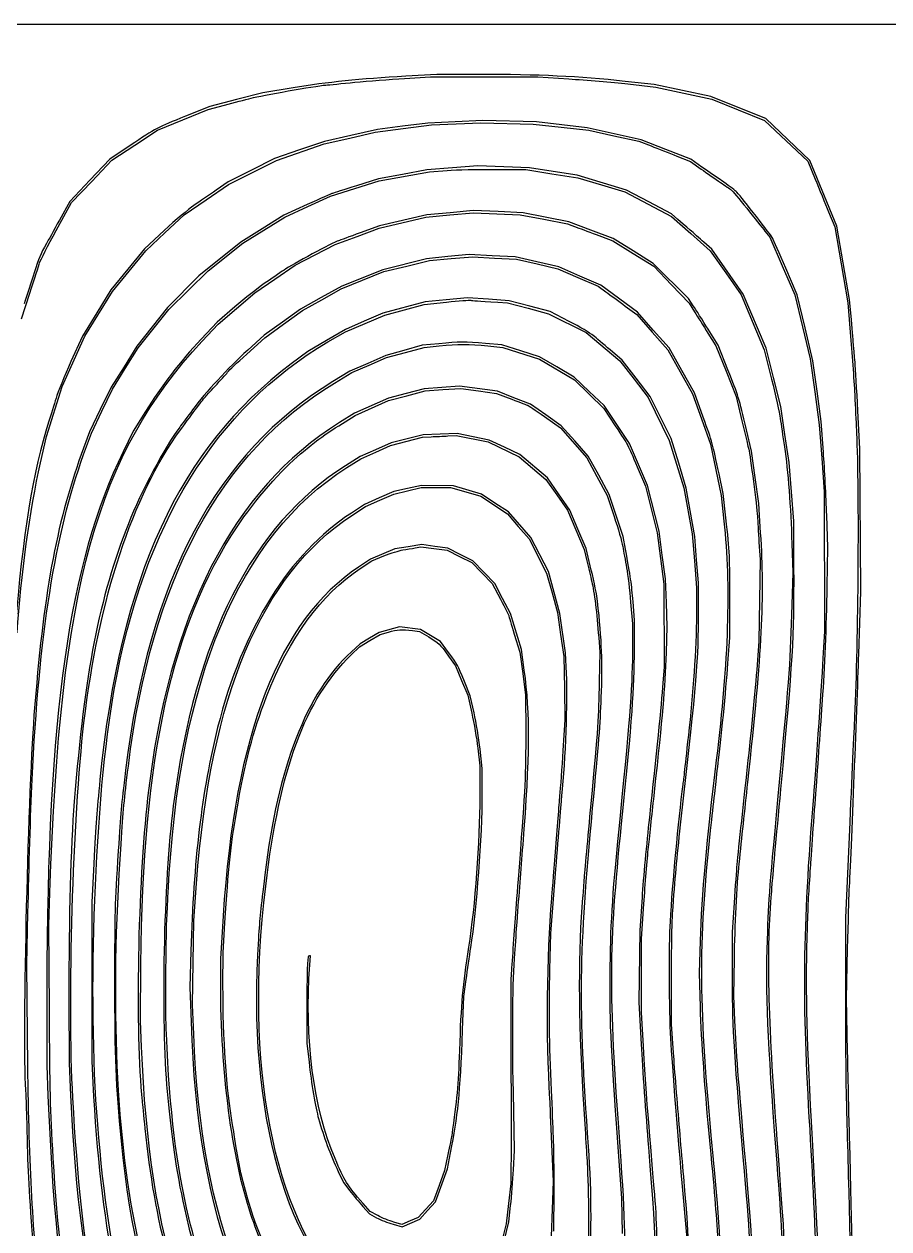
# Model space of a CAD drawing. Header units: millimetres. Extents: x 0 to 845, y 0 to 600.
# Drawn here: x 143.9 to 422.5, y 212.1 to 600 of the extents above; entities that cross this region are included whole.
import ezdxf

# ---------------------------------------------------------------- set-up
doc = ezdxf.new("R2010")
doc.units = ezdxf.units.MM

msp = doc.modelspace()

# ---------------------------------------------------------------- linework, layer by layer
at = {"color": 7, "linetype": 'Continuous', "lineweight": 25}
for p, q in [((0, 600), (845, 600)), ((266.445009, 582.506443), (274.852515, 583.009283)), ((276.917508, 583.792211), (266.887498, 583.213991)), ((274.852515, 583.009283), (292.110015, 582.992349)), ((290.340006, 583.792211), (276.917508, 583.792211)), ((292.110015, 582.992349), (309.367516, 582.975416)), ((309.367516, 582.975416), (319.397499, 582.357615)), ((230.602514, 579.494956), (220.867514, 577.910049)), ((346.832489, 580.533869), (337.540005, 581.550874)), ((338.425009, 580.720162), (347.422509, 579.700511)), ((355.977494, 578.604818), (346.832489, 580.533869)), ((347.422509, 579.700511), (356.42001, 577.777837)), ((365.122499, 576.675741), (355.977494, 578.604818)), ((212.312504, 575.68612), (203.757519, 573.462191)), ((220.867514, 577.910049), (212.312504, 575.68612)), ((356.42001, 577.777837), (365.41751, 575.855162)), ((373.972494, 573.133976), (365.122499, 576.675741)), ((365.41751, 575.855162), (382.463714, 568.997216)), ((195.090378, 569.206792), (203.238221, 572.541547)), ((203.757519, 573.462191), (195.940008, 570.337833)), ((203.238221, 572.541547), (208.512875, 573.915476)), ((382.822489, 569.592184), (373.972494, 573.133976)), ((186.942508, 565.872063), (195.090378, 569.206792)), ((265.855041, 567.090364), (257.742546, 566.03711)), ((273.967536, 568.143643), (265.855041, 567.090364)), ((266.08507, 566.356092), (275.147578, 567.52727)), ((282.817531, 568.564093), (273.967536, 568.143643)), ((275.147578, 567.52727), (283.112595, 567.876811)), ((291.667526, 568.984516), (282.817531, 568.564093)), ((283.112595, 567.876811), (291.077585, 568.226352)), ((291.077585, 568.226352), (307.892596, 567.815454)), ((308.962174, 568.478156), (291.667526, 568.984516)), ((307.892596, 567.815454), (316.890096, 566.80853)), ((317.129835, 567.556321), (308.962174, 568.478156)), ((316.890096, 566.80853), (325.88757, 565.801631)), ((325.297522, 566.634487), (317.129835, 567.556321)), ((342.66546, 562.783688), (325.297522, 566.634487)), ((382.463714, 568.997216), (389.428103, 562.412134)), ((397.0222, 556.12902), (382.822489, 569.592184)), ((179.567512, 561.019076), (186.942508, 565.872063)), ((240.632577, 561.409389), (248.827569, 563.297165)), ((249.223571, 564.133275), (240.704597, 562.229465)), ((248.827569, 563.297165), (257.022562, 565.18494)), ((257.742546, 566.03711), (249.223571, 564.133275)), ((257.022562, 565.18494), (266.08507, 566.356092)), ((325.88757, 565.801631), (333.937835, 564.027706)), ((333.937835, 564.027706), (341.988074, 562.253807)), ((350.669688, 559.62025), (342.66546, 562.783688)), ((178.068727, 560.868052), (171.554923, 556.503062)), ((172.192516, 556.166115), (179.567512, 561.019076)), ((232.671926, 559.461924), (224.639229, 556.694382)), ((225.269123, 556.124761), (240.632577, 561.409389)), ((240.704597, 562.229465), (232.671926, 559.461924)), ((341.988074, 562.253807), (345.885333, 560.74809)), ((358.673916, 556.456786), (350.669688, 559.62025)), ((389.428103, 562.412134), (396.392491, 555.827051)), ((171.554923, 556.503062), (165.088719, 549.707583)), ((165.697445, 549.334124), (172.192516, 556.166115)), ((209.717814, 548.344688), (225.269123, 556.124761)), ((224.639229, 556.694382), (217.148399, 552.948226)), ((354.180232, 557.487047), (358.577872, 555.731748)), ((358.577872, 555.731748), (361.997717, 553.339016)), ((362.256003, 553.972137), (358.673916, 556.456786)), ((396.392491, 555.827051), (398.720322, 550.117608)), ((405.738845, 534.967487), (397.0222, 556.12902)), ((217.148399, 552.948226), (209.657542, 549.20207)), ((265.855041, 551.603111), (258.03753, 550.123349)), ((258.332673, 549.516078), (274.557663, 552.474754)), ((273.672526, 553.082899), (265.855041, 551.603111)), ((281.888897, 553.699696), (273.672526, 553.082899)), ((274.557663, 552.474754), (280.162676, 552.86647)), ((290.105241, 554.316519), (281.888897, 553.699696)), ((298.408898, 554.018571), (290.105241, 554.316519)), ((295.650167, 553.197728), (305.532671, 553.137271)), ((306.712528, 553.720651), (298.408898, 554.018571)), ((305.532671, 553.137271), (313.940151, 551.823773)), ((314.382534, 552.524125), (306.712528, 553.720651)), ((313.940151, 551.823773), (322.347656, 550.510249)), ((322.05254, 551.327627), (314.382534, 552.524125)), ((337.96855, 546.543484), (322.05254, 551.327627)), ((165.088719, 549.707583), (158.622514, 542.912078)), ((159.202375, 542.502106), (165.697445, 549.334124)), ((202.607693, 543.447806), (209.717814, 548.344688)), ((209.657542, 549.20207), (205.743323, 546.509776)), ((242.669604, 544.579588), (258.332673, 549.516078)), ((258.03753, 550.123349), (250.957545, 547.895081)), ((322.347656, 550.510249), (329.870157, 548.234171)), ((329.870157, 548.234171), (337.392658, 545.958067)), ((195.497598, 538.550951), (202.607693, 543.447806)), ((235.308631, 541.215887), (242.669604, 544.579588)), ((337.392658, 545.958067), (352.43766, 538.073219)), ((345.209931, 542.726552), (337.96855, 546.543484)), ((154.295253, 533.572577), (159.202375, 542.502106)), ((158.622514, 542.912078), (155.293129, 536.87508)), ((235.133424, 541.891236), (227.569331, 538.438423)), ((227.947658, 537.852213), (235.308631, 541.215887)), ((281.14928, 539.277655), (273.672605, 538.606831)), ((281.047495, 538.536637), (288.717501, 539.271993)), ((288.625956, 539.948453), (281.14928, 539.277655)), ((296.636798, 539.609337), (288.625956, 539.948453)), ((288.717501, 539.271993), (303.762503, 538.612387)), ((304.647614, 539.270194), (296.636798, 539.609337)), ((319.397605, 536.317074), (304.647614, 539.270194)), ((352.451312, 538.909593), (345.209931, 542.726552)), ((403.057478, 539.540677), (405.066856, 534.673164)), ((189.302591, 532.785918), (195.497598, 538.550951)), ((227.569331, 538.438423), (220.63222, 534.116561)), ((221.162657, 533.650021), (227.947658, 537.852213)), ((258.332514, 534.262663), (273.377516, 537.801254)), ((273.672605, 538.606831), (258.377731, 535.079564)), ((273.377516, 537.801254), (281.047495, 538.536637)), ((303.762503, 538.612387), (311.38798, 537.140483)), ((311.38798, 537.140483), (319.013483, 535.668606)), ((319.013483, 535.668606), (322.597979, 534.339075)), ((326.520982, 533.660948), (319.397605, 536.317074)), ((352.43766, 538.073219), (358.701776, 532.538215)), ((354.509427, 537.122968), (352.451312, 538.909593)), ((189.070869, 533.526989), (182.71743, 527.666069)), ((183.107584, 527.020909), (189.302591, 532.785918)), ((220.63222, 534.116561), (213.695137, 529.794721)), ((214.377682, 529.447826), (221.162657, 533.650021)), ((244.172517, 529.000495), (251.252502, 531.631594)), ((251.252502, 531.631594), (258.332514, 534.262663)), ((258.377731, 535.079564), (252.160182, 532.775414)), ((333.644359, 531.004849), (326.520982, 533.660948)), ((329.871904, 531.618603), (333.561306, 530.227662)), ((358.701776, 532.538215), (364.965919, 527.003182)), ((382.574415, 533.318921), (384.139902, 531.374816)), ((405.066856, 534.673164), (409.251506, 510.263656)), ((407.784074, 523.167491), (405.738845, 534.967487)), ((182.71743, 527.666069), (177.307494, 521.052491)), ((213.695137, 529.794721), (200.217526, 518.95289)), ((203.167657, 520.551582), (214.377682, 529.447826)), ((237.682499, 525.668783), (244.172517, 529.000495)), ((333.561306, 530.227662), (340.146336, 526.115293)), ((340.090985, 526.975427), (333.644359, 531.004849)), ((365.417536, 527.535471), (362.903492, 529.776492)), ((384.139902, 531.374816), (388.166755, 522.10892)), ((172.370052, 513.914192), (183.107584, 527.020909)), ((231.192508, 522.33707), (237.682499, 525.668783)), ((273.495202, 524.460669), (259.518747, 520.896255)), ((267.182509, 522.079895), (274.557504, 523.869801)), ((280.368918, 525.116597), (273.495202, 524.460669)), ((274.557504, 523.869801), (281.490011, 524.473395)), ((287.242608, 525.772552), (280.368918, 525.116597)), ((281.490011, 524.473395), (288.422517, 525.077016)), ((294.679252, 525.432986), (287.242608, 525.772552)), ((288.422517, 525.077016), (295.502503, 524.677759)), ((302.115922, 525.093393), (294.679252, 525.432986)), ((295.502503, 524.677759), (302.582514, 524.278503)), ((309.134259, 523.473826), (302.115922, 525.093393)), ((302.582514, 524.278503), (309.220011, 522.759107)), ((346.537611, 522.946008), (340.090985, 526.975427)), ((340.146336, 526.115293), (346.731365, 522.002928)), ((364.965919, 527.003182), (369.924898, 519.888589)), ((375.556475, 513.054614), (365.417536, 527.535471)), ((177.307494, 521.052491), (171.897532, 514.438887)), ((196.877691, 514.337393), (203.167657, 520.551582)), ((224.702518, 517.904056), (231.192508, 522.33707)), ((259.518747, 520.896255), (246.237616, 515.613373)), ((252.919165, 517.505911), (259.807513, 520.289962)), ((259.807513, 520.289962), (267.182509, 522.079895)), ((316.152596, 521.854285), (309.134259, 523.473826)), ((309.220011, 522.759107), (315.857507, 521.239737)), ((315.857507, 521.239737), (322.347498, 518.409807)), ((322.937598, 518.882485), (316.152596, 521.854285)), ((357.951153, 511.662482), (346.537611, 522.946008)), ((346.731365, 522.002928), (352.436999, 516.077558)), ((369.924898, 519.888589), (374.883878, 512.77397)), ((388.166755, 522.10892), (392.193581, 512.843026)), ((392.959549, 512.842497), (389.270808, 521.397482)), ((409.829329, 511.367498), (407.784074, 523.167491)), ((200.217526, 518.95289), (190.087345, 508.712484)), ((218.2125, 513.471068), (224.702518, 517.904056)), ((246.030844, 514.721859), (252.919165, 517.505911)), ((322.347498, 518.409807), (328.837515, 515.579903)), ((329.722599, 515.910711), (322.937598, 518.882485)), ((352.436999, 516.077558), (358.142632, 510.152187)), ((143.12653, 505.073378), (145.806812, 513.383226)), ((163.506616, 499.4962), (172.370052, 513.914192)), ((171.897532, 514.438887), (167.3186, 507.003037)), ((190.587699, 508.123204), (196.877691, 514.337393)), ((212.312504, 508.412261), (218.2125, 513.471068)), ((246.237616, 515.613373), (239.60012, 511.929129)), ((239.791678, 511.244255), (246.030844, 514.721859)), ((328.837515, 515.579903), (331.344998, 513.779704)), ((341.505183, 507.228833), (329.722599, 515.910711)), ((374.883878, 512.77397), (382.350631, 495.143195)), ((382.952796, 495.640056), (375.556475, 513.054614)), ((392.193581, 512.843026), (397.154941, 492.193036)), ((395.479891, 502.222493), (392.959549, 512.842497)), ((190.087345, 508.712484), (185.181917, 502.517503)), ((211.858505, 508.938385), (206.094372, 503.992502)), ((206.412507, 503.353481), (212.312504, 508.412261)), ((232.962624, 508.244859), (227.120994, 504.025231)), ((239.60012, 511.929129), (232.962624, 508.244859)), ((233.552512, 507.766625), (239.791678, 511.244255)), ((273.082399, 510.570176), (259.512397, 506.884107)), ((266.43768, 508.022953), (272.787495, 509.755656)), ((272.787495, 509.755656), (279.985511, 510.482678)), ((279.928916, 511.227137), (273.082399, 510.570176)), ((286.775407, 511.884097), (279.928916, 511.227137)), ((293.498919, 511.392157), (286.775407, 511.884097)), ((300.222405, 510.900217), (293.498919, 511.392157)), ((296.535013, 510.459157), (299.632516, 510.275113)), ((299.632516, 510.275113), (306.263768, 508.50296)), ((306.80545, 509.155952), (300.222405, 510.900217)), ((306.263768, 508.50296), (312.89502, 506.730781)), ((313.388494, 507.411713), (306.80545, 509.155952)), ((337.585381, 509.228157), (341.318255, 506.476808)), ((359.497087, 509.293694), (357.951153, 511.662482)), ((358.142632, 510.152187), (359.883379, 507.367686)), ((409.251506, 510.263656), (410.251499, 498.130923)), ((410.407973, 504.730002), (409.829329, 511.367498)), ((167.3186, 507.003037), (162.739642, 499.567214)), ((180.680482, 495.73319), (190.587699, 508.123204)), ((227.505011, 503.393512), (233.552512, 507.766625)), ((259.512397, 506.884107), (253.464895, 504.299207)), ((253.752682, 503.618355), (260.087839, 506.290223)), ((260.087839, 506.290223), (266.43768, 508.022953)), ((312.89502, 506.730781), (325.002512, 500.648645)), ((319.490447, 504.254466), (313.388494, 507.411713)), ((341.318255, 506.476808), (346.277763, 500.82036)), ((346.602169, 501.480654), (341.505183, 507.228833)), ((185.181917, 502.517503), (180.276516, 496.322496)), ((206.094372, 503.992502), (200.94349, 498.515257)), ((201.334042, 497.920818), (206.412507, 503.353481)), ((227.120994, 504.025231), (221.279338, 499.805603)), ((221.457509, 499.0204), (227.505011, 503.393512)), ((247.417393, 501.714334), (241.369891, 498.153439)), ((241.812513, 497.652451), (247.417499, 500.946513)), ((253.464895, 504.299207), (247.417393, 501.714334)), ((247.417499, 500.946513), (253.752682, 503.618355)), ((325.002512, 500.648645), (335.84429, 491.603176)), ((346.277763, 500.82036), (351.237298, 495.163939)), ((351.699155, 495.732502), (346.602169, 501.480654)), ((364.199606, 500.515004), (366.775113, 496.446824)), ((367.463559, 496.61748), (364.253316, 501.771193)), ((398.000232, 491.602488), (395.479891, 502.222493)), ((156.164005, 483.32229), (163.506616, 499.4962)), ((162.739642, 499.567214), (159.013621, 491.307346)), ((215.654085, 493.757792), (221.457509, 499.0204)), ((221.279338, 499.805603), (215.944016, 494.985001)), ((241.369891, 498.153439), (235.322416, 494.592547)), ((272.1975, 496.566177), (266.297504, 494.90343)), ((277.507503, 497.094789), (272.1975, 496.566177)), ((297.862507, 496.722546), (292.552504, 497.187737)), ((303.910008, 494.801327), (297.862507, 496.722546)), ((370.652555, 488.65249), (367.463559, 496.61748)), ((180.276516, 496.322496), (176.108191, 489.68499)), ((176.535652, 489.095694), (180.680482, 495.73319)), ((235.322416, 494.592547), (229.978785, 490.581744)), ((260.397507, 493.240698), (254.617976, 490.754041)), ((266.297504, 494.90343), (260.397507, 493.240698)), ((260.691936, 492.640639), (266.739437, 494.2795)), ((266.739437, 494.2795), (272.786913, 495.918372)), ((272.786913, 495.918372), (277.654426, 496.383694)), ((293.289422, 496.377609), (298.156935, 495.906227)), ((298.156935, 495.906227), (309.956928, 492.125056)), ((309.95751, 492.880114), (303.910008, 494.801327)), ((315.562496, 489.606546), (309.95751, 492.880114)), ((336.590759, 491.786363), (332.714084, 495.086919)), ((351.237298, 495.163939), (355.242878, 488.068573)), ((355.797683, 488.50499), (351.699155, 495.732502)), ((366.775113, 496.446824), (370.032425, 488.272498)), ((382.350631, 495.143195), (384.686849, 485.703193)), ((385.297851, 486.246266), (382.952796, 495.640056)), ((176.108191, 489.68499), (171.939892, 483.047491)), ((172.390822, 482.458195), (176.535652, 489.095694)), ((254.617976, 490.754041), (248.838444, 488.267386)), ((249.481937, 487.792518), (255.086923, 490.216577)), ((255.086923, 490.216577), (260.691936, 492.640639)), ((309.956928, 492.125056), (321.24691, 485.408143)), ((321.167509, 486.332981), (315.562496, 489.606546)), ((335.84429, 491.603176), (340.411395, 485.703177)), ((341.081003, 485.941927), (336.590759, 491.786363)), ((397.154941, 492.193036), (398.603641, 481.573034)), ((399.336378, 481.807497), (398.000232, 491.602488)), ((248.838444, 488.267386), (243.407977, 484.935277)), ((243.876924, 484.402067), (249.481937, 487.792518)), ((325.996472, 481.740235), (321.167509, 486.332981)), ((321.24691, 485.408143), (325.973506, 480.821736)), ((340.411395, 485.703177), (344.978527, 479.803178)), ((345.571273, 480.09749), (341.081003, 485.941927)), ((355.242878, 488.068573), (359.248458, 480.973218)), ((359.896211, 481.277489), (355.797683, 488.50499)), ((370.032425, 488.272498), (373.289763, 480.098178)), ((387.642932, 476.852492), (385.297851, 486.246266)), ((151.109141, 467.186379), (156.164005, 483.32229)), ((171.939892, 483.047491), (168.459881, 475.890157)), ((168.995821, 475.378194), (172.390822, 482.458195)), ((267.035189, 481.077477), (261.282697, 479.555102)), ((272.78768, 482.599855), (267.035189, 481.077477)), ((267.212909, 480.350196), (273.081923, 481.937651)), ((284.222945, 483.424623), (272.78768, 482.599855)), ((273.081923, 481.937651), (278.834414, 482.30035)), ((278.834414, 482.30035), (284.586932, 482.663049)), ((296.387693, 481.75647), (284.222945, 483.424623)), ((284.586932, 482.663049), (290.322305, 481.882784)), ((290.322305, 481.882784), (296.057704, 481.10252)), ((296.057704, 481.10252), (301.018245, 479.199081)), ((301.723227, 479.699067), (296.387693, 481.75647)), ((330.825462, 477.147492), (325.996472, 481.740235)), ((362.689206, 473.459991), (359.896211, 481.277489)), ((398.603641, 481.573034), (400.052314, 470.953035)), ((400.67255, 472.012506), (399.336378, 481.807497)), ((261.282697, 479.555102), (250.367682, 474.708644)), ((250.535534, 473.998672), (261.343922, 478.762744)), ((261.343922, 478.762744), (267.212909, 480.350196)), ((307.058762, 477.641667), (301.723227, 479.699067)), ((312.017318, 474.14958), (307.058762, 477.641667)), ((325.973506, 480.821736), (330.700129, 476.235327)), ((344.978527, 479.803178), (351.748103, 465.938178)), ((352.332488, 466.594789), (345.571273, 480.09749)), ((359.248458, 480.973218), (362.114028, 472.8657)), ((373.289763, 480.098178), (375.153382, 472.28068)), ((168.459881, 475.890157), (164.979895, 468.732824)), ((165.600793, 468.298195), (168.995821, 475.378194)), ((183.007386, 475.22999), (179.058798, 468.887491)), ((245.262891, 470.686867), (250.535534, 473.998672)), ((250.367682, 474.708644), (245.500196, 471.675874)), ((311.531119, 473.635452), (316.741929, 469.975262)), ((316.975848, 470.65749), (312.017318, 474.14958)), ((330.700129, 476.235327), (334.367095, 470.644237)), ((334.898802, 471.063446), (330.825462, 477.147492)), ((389.004399, 467.854992), (387.642932, 476.852492)), ((413.088705, 463.282492), (412.485085, 475.488099)), ((316.741929, 469.975262), (325.154885, 460.333144)), ((321.301679, 465.770895), (316.975848, 470.65749)), ((338.972168, 464.979402), (334.898802, 471.063446)), ((362.114028, 472.8657), (364.979624, 464.758179)), ((400.052314, 470.953035), (400.862124, 460.185536)), ((401.393831, 462.190001), (400.67255, 472.012506)), ((149.209062, 458.744708), (151.109141, 467.186379)), ((164.979895, 468.732824), (162.347688, 461.435158)), ((163.085373, 461.365697), (165.600793, 468.298195)), ((179.058798, 468.887491), (175.821012, 462.249992)), ((261.994453, 464.30391), (272.271557, 466.981663)), ((272.492775, 467.794495), (262.167781, 465.144963)), ((272.271557, 466.981663), (275.036744, 467.126274)), ((277.950283, 467.99175), (272.492775, 467.794495)), ((283.407764, 468.189002), (277.950283, 467.99175)), ((280.456945, 467.383218), (283.11196, 467.495553)), ((283.11196, 467.495553), (293.436954, 465.437735)), ((288.569202, 467.13274), (283.407764, 468.189002)), ((293.730615, 466.076478), (288.569202, 467.13274)), ((298.678852, 463.73104), (293.730615, 466.076478)), ((325.627484, 460.8843), (321.301679, 465.770895)), ((351.748103, 465.938178), (354.102233, 458.32026)), ((354.78634, 458.596142), (352.332488, 466.594789)), ((378.243345, 462.481958), (376.618036, 469.372224)), ((390.365839, 458.857492), (389.004399, 467.854992)), ((257.152763, 462.944423), (252.137771, 460.743883)), ((252.431962, 460.06587), (257.213194, 462.184892)), ((262.167781, 465.144963), (257.152763, 462.944423)), ((257.213194, 462.184892), (261.994453, 464.30391)), ((293.436954, 465.437735), (303.434658, 460.682318)), ((303.627063, 461.385601), (298.678852, 463.73104)), ((344.707805, 451.482493), (338.972168, 464.979402)), ((364.979624, 464.758179), (366.72, 456.498181)), ((379.413835, 454.032225), (378.243345, 462.481958)), ((413.413402, 417.262495), (413.088705, 463.282492)), ((252.137771, 460.743883), (247.417764, 457.753494)), ((247.859459, 457.173122), (252.431962, 460.06587)), ((303.434658, 460.682318), (307.72829, 457.021069)), ((312.497378, 453.89476), (303.627063, 461.385601)), ((325.154885, 460.333144), (328.442095, 454.291627)), ((329.033492, 454.708396), (325.627484, 460.8843)), ((354.102233, 458.32026), (356.456337, 450.702343)), ((357.240218, 450.597494), (354.78634, 458.596142)), ((391.121912, 449.417492), (390.365839, 458.857492)), ((400.862124, 460.185536), (401.671961, 449.418037)), ((307.72829, 457.021069), (312.021948, 453.359818)), ((316.114867, 448.706456), (312.497378, 453.89476)), ((328.442095, 454.291627), (331.729331, 448.250108)), ((332.439526, 448.532492), (329.033492, 454.708396)), ((341.415939, 457.416957), (344.04894, 451.188147)), ((366.72, 456.498181), (368.460403, 448.23818)), ((369.107812, 448.827492), (367.770555, 455.169991)), ((380.584326, 445.582494), (379.413835, 454.032225)), ((267.477889, 450.447906), (263.052866, 449.496282)), ((267.433122, 449.709946), (271.813722, 450.745655)), ((271.902887, 451.399533), (267.477889, 450.447906)), ((271.813722, 450.745655), (281.329012, 450.745655)), ((282.227881, 451.31148), (271.902887, 451.399533)), ((281.329012, 450.745655), (286.202769, 449.356119)), ((291.239536, 448.66017), (282.227881, 451.31148)), ((312.021948, 453.359818), (315.490424, 448.398095)), ((344.04894, 451.188147), (347.831105, 436.143148)), ((348.457321, 436.732494), (344.707805, 451.482493)), ((356.456337, 450.702343), (359.115875, 435.848182)), ((359.958071, 434.962492), (357.240218, 450.597494)), ((258.332884, 447.420189), (253.612876, 445.344097)), ((253.907516, 444.712065), (258.480019, 446.693151)), ((263.052866, 449.496282), (258.332884, 447.420189)), ((258.480019, 446.693151), (263.052495, 448.674238)), ((263.052495, 448.674238), (267.433122, 449.709946)), ((286.202769, 449.356119), (291.076526, 447.966586)), ((291.076526, 447.966586), (299.632516, 442.262577)), ((295.583624, 445.794163), (291.239536, 448.66017)), ((315.490424, 448.398095), (318.958926, 443.436371)), ((319.732382, 443.518154), (316.114867, 448.706456)), ((331.729331, 448.250108), (334.00869, 441.425361)), ((334.680309, 441.747494), (332.439526, 448.532492)), ((368.460403, 448.23818), (369.352155, 439.97818)), ((369.978397, 441.009994), (369.107812, 448.827492)), ((391.877959, 439.977492), (391.121912, 449.417492)), ((401.671961, 449.418037), (401.702652, 404.578042)), ((253.612876, 445.344097), (249.340067, 442.55316)), ((249.482519, 441.784427), (253.907516, 444.712065)), ((299.927685, 442.928154), (295.583624, 445.794163)), ((299.632516, 442.262577), (303.103453, 438.258372)), ((307.167161, 434.668154), (299.927685, 442.928154)), ((318.958926, 443.436371), (321.630397, 437.134759)), ((322.342947, 437.323155), (319.732382, 443.518154)), ((381.187232, 436.205277), (380.584326, 445.582494)), ((336.921065, 434.962492), (334.680309, 441.747494)), ((391.922753, 424.784996), (391.877959, 439.977492)), ((402.813982, 431.422494), (402.464547, 441.894994)), ((303.103453, 438.258372), (306.574415, 434.254168)), ((312.820672, 423.753155), (307.167161, 434.668154)), ((321.630397, 437.134759), (324.301895, 430.833148)), ((324.953485, 431.128156), (322.342947, 437.323155)), ((337.647981, 430.979995), (336.921065, 434.962492)), ((347.831105, 436.143148), (348.92267, 427.883147)), ((349.471019, 429.040639), (348.457321, 436.732494)), ((359.115875, 435.848182), (359.82443, 427.145682)), ((360.548991, 427.523576), (359.958071, 434.962492)), ((263.347506, 431.01828), (255.504092, 427.750602)), ((267.681963, 431.706985), (263.347506, 431.01828)), ((272.016393, 432.395693), (267.681963, 431.706985)), ((269.906103, 431.318008), (271.744798, 431.635553)), ((271.744798, 431.635553), (275.953605, 431.110717)), ((276.220146, 431.809122), (272.016393, 432.395693)), ((275.953605, 431.110717), (280.162411, 430.585879)), ((280.423872, 431.222551), (276.220146, 431.809122)), ((284.423182, 429.211557), (280.423872, 431.222551)), ((306.574415, 434.254168), (312.245653, 423.254082)), ((324.301895, 430.833148), (325.179624, 427.145648)), ((326.634462, 424.195655), (324.953485, 431.128156)), ((380.642613, 433.193181), (380.983106, 427.588182)), ((391.243859, 432.750697), (391.515771, 423.458198)), ((402.619513, 418.98362), (402.813982, 431.422494)), ((255.504092, 427.750602), (251.679063, 425.183855)), ((252.211987, 424.724631), (255.893876, 427.171109)), ((255.893876, 427.171109), (259.836432, 428.753309)), ((280.162411, 430.585879), (284.144893, 428.59217)), ((284.144893, 428.59217), (288.127401, 426.598458)), ((288.422517, 427.200562), (284.423182, 429.211557)), ((291.977856, 423.559358), (288.422517, 427.200562)), ((348.92267, 427.883147), (350.014209, 419.62315)), ((350.484744, 421.348786), (349.471019, 429.040639)), ((359.82443, 427.145682), (360.53301, 418.443182)), ((361.139885, 420.084657), (360.548991, 427.523576)), ((380.983106, 427.588182), (380.808163, 414.460684)), ((288.127401, 426.598458), (294.670176, 419.918157)), ((295.533221, 419.918157), (291.977856, 423.559358)), ((312.245653, 423.254082), (313.986188, 416.92228)), ((314.685799, 416.968156), (312.820672, 423.753155)), ((391.515771, 423.458198), (391.22973, 412.985698)), ((294.670176, 419.918157), (297.372525, 414.792424)), ((298.071183, 415.050657), (295.533221, 419.918157)), ((350.014209, 419.62315), (350.076915, 393.073149)), ((350.803937, 413.70064), (350.484744, 421.348786)), ((361.135916, 411.298577), (361.139885, 420.084657)), ((313.986188, 416.92228), (315.72675, 410.590478)), ((316.5509, 410.183158), (314.685799, 416.968156)), ((360.53301, 418.443182), (360.53301, 411.953183)), ((412.790334, 397.080729), (413.413402, 417.262495)), ((300.609173, 410.183158), (298.071183, 415.050657)), ((339.310808, 413.870648), (339.884107, 406.938149)), ((340.54247, 408.117495), (340.071432, 414.017494)), ((351.123131, 406.052496), (350.803937, 413.70064)), ((371.246333, 402.512495), (371.273294, 414.607496)), ((380.808163, 414.460684), (380.633221, 401.333184)), ((304.162738, 398.598366), (300.609173, 410.183158)), ((315.72675, 410.590478), (316.764101, 403.454319)), ((318.35684, 397.498157), (316.5509, 410.183158)), ((340.516541, 398.973635), (340.54247, 408.117495)), ((258.332514, 404.082779), (255.236095, 402.26547)), ((264.848037, 405.905271), (258.332514, 404.082779)), ((258.627392, 403.427869), (261.310611, 404.224265)), ((271.647908, 405.06174), (264.848037, 405.905271)), ((269.076634, 404.7183), (271.26585, 404.434159)), ((271.26585, 404.434159), (274.263976, 402.659723)), ((274.85778, 403.133719), (271.647908, 405.06174)), ((301.829457, 403.545656), (303.584068, 397.793157)), ((339.884107, 406.938149), (339.89178, 399.688944)), ((350.824866, 397.644996), (351.123131, 406.052496)), ((401.702652, 404.578042), (401.324616, 397.498041)), ((252.139676, 400.448158), (249.336099, 397.879969)), ((251.991563, 399.524045), (255.30949, 401.475958)), ((255.236095, 402.26547), (252.139676, 400.448158)), ((255.30949, 401.475958), (258.627392, 403.427869)), ((278.067652, 401.205695), (274.85778, 403.133719)), ((280.643609, 397.674052), (278.067652, 401.205695)), ((316.764101, 403.454319), (317.80148, 396.318158)), ((329.00833, 402.513149), (329.35504, 397.793149)), ((370.767861, 395.570845), (371.246333, 402.512495)), ((380.633221, 401.333184), (380.046772, 393.663183)), ((249.290379, 396.888602), (251.991563, 399.524045)), ((280.668347, 396.465658), (282.893017, 393.368157)), ((303.584068, 397.793157), (304.529715, 390.860658)), ((305.060999, 392.000764), (304.162738, 398.598366)), ((317.80148, 396.318158), (317.973538, 386.140658)), ((318.663413, 390.860658), (318.35684, 397.498157)), ((329.35504, 397.793149), (329.187215, 388.353149)), ((282.893017, 393.368157), (284.866121, 388.64816)), ((350.076915, 393.073149), (349.689671, 387.76315)), ((284.866121, 388.64816), (286.839224, 383.92816)), ((287.665703, 383.733908), (285.786791, 388.295113)), ((304.529715, 390.860658), (305.475336, 383.92816)), ((317.973538, 386.140658), (318.145597, 375.963159)), ((286.839224, 383.92816), (288.12838, 378.175658)), ((288.876489, 378.235517), (287.665703, 383.733908)), ((305.475336, 383.92816), (305.503885, 372.423159)), ((318.145597, 375.963159), (317.509221, 366.08066)), ((290.07275, 366.818159), (290.727938, 361.21316)), ((291.519994, 360.357637), (290.803635, 366.547385)), ((290.727938, 361.21316), (290.717354, 351.33066)), ((291.519994, 352.391584), (291.519994, 360.357637)), ((409.890951, 343.070678), (408.51517, 312.243196)), ((166.375705, 329.647514), (165.71586, 317.2575)), ((313.601537, 307.228152), (315.237932, 327.878166)), ((198.579147, 311.358165), (199.461189, 323.305663)), ((151.913633, 309.849511), (152.255977, 320.338864)), ((342.979706, 318.880666), (342.246519, 308.113156)), ((165.71586, 317.2575), (165.702631, 266.222498)), ((342.857071, 305.457507), (343.579013, 316.737462)), ((372.63902, 317.022894), (372.030426, 307.642568)), ((144.830922, 297.198221), (145.170304, 313.865727)), ((198.398013, 297.788162), (198.579147, 311.358165)), ((208.039853, 312.833164), (207.152652, 298.968178)), ((208.01067, 301.06119), (208.612703, 310.634688)), ((408.51517, 312.243196), (408.501412, 287.6107)), ((152.077013, 282.726359), (151.913633, 309.849511)), ((313.305098, 295.575664), (313.601537, 307.228152)), ((342.246519, 308.113156), (341.907905, 285.103164)), ((372.030426, 307.642568), (371.990236, 295.045386)), ((342.853632, 293.589489), (342.857071, 305.457507)), ((361.672968, 304.818115), (361.328163, 294.443035)), ((197.668742, 301.623165), (197.348067, 289.823172)), ((207.152652, 298.968178), (207.152652, 291.150666)), ((207.996647, 290.42719), (208.01067, 301.06119)), ((236.147096, 300.000661), (235.814171, 300.000661)), ((235.945351, 297.13062), (236.147096, 300.000661)), ((372.560122, 287.076215), (372.733318, 299.069354)), ((408.86188, 286.282492), (409.21158, 302.212498)), ((145.024306, 274.630718), (144.830922, 297.198221)), ((181.409621, 278.908157), (181.569058, 297.345673)), ((198.216853, 284.21816), (198.398013, 297.788162)), ((285.619416, 286.873174), (286.33649, 292.330655)), ((342.850192, 281.721498), (342.853632, 293.589489)), ((352.464198, 278.022518), (352.467637, 293.214998)), ((361.328163, 294.443035), (361.674502, 283.578106)), ((151.274003, 289.675006), (151.247544, 264.747499)), ((197.348067, 289.823172), (197.692978, 278.760679)), ((372.908631, 279.156866), (372.560122, 287.076215)), ((158.373567, 286.282492), (158.419525, 265.337493)), ((198.567876, 274.77817), (198.216853, 284.21816)), ((235.038889, 285.103164), (235.027511, 271.828172)), ((285.189441, 276.105664), (285.619416, 286.873174)), ((341.907905, 285.103164), (342.677975, 271.385657)), ((409.200441, 269.025018), (408.86188, 286.282492)), ((343.438414, 270.874508), (342.850192, 281.721498)), ((181.751224, 270.648157), (181.409621, 278.908157)), ((353.116713, 268.727017), (352.464198, 278.022518)), ((235.027511, 271.828172), (235.701855, 265.78067)), ((151.247544, 264.747499), (151.62574, 254.864994)), ((158.419525, 265.337493), (158.89821, 255.160005)), ((165.702631, 266.222498), (166.081382, 258.995008)), ((301.891661, 237.313171), (301.529975, 256.045671)), ((300.776918, 240.410675), (300.743396, 226.693167)), ((301.565615, 231.118164), (301.891661, 237.313171)), ((313.836249, 239.378165), (314.342741, 227.283161)), ((335.20929, 238.345681), (336.398539, 221.973159)), ((280.457316, 236.017321), (279.383689, 230.886469)), ((280.278166, 231.413175), (281.313031, 236.575672)), ((245.139331, 230.52817), (246.79594, 226.988177)), ((276.433982, 220.79317), (280.278166, 231.413175)), ((279.383689, 230.886469), (277.584099, 225.987311)), ((246.79594, 226.988177), (248.849689, 224.333163)), ((277.584099, 225.987311), (275.784509, 221.088181)), ((300.743396, 226.693167), (299.977692, 220.203176)), ((314.342741, 227.283161), (314.00754, 218.433166)), ((314.609785, 211.353181), (314.643837, 223.890674)), ((336.398539, 221.973159), (336.56528, 210.615681)), ((409.548474, 224.038205), (410.164927, 199.553188)), ((253.035926, 219.311636), (255.168388, 216.945123)), ((255.374287, 217.669843), (253.120513, 220.264004)), ((257.885897, 216.32322), (255.374287, 217.669843)), ((273.328515, 218.400384), (270.872546, 215.712588)), ((271.414201, 215.188158), (273.924092, 217.990677)), ((275.784509, 221.088181), (273.328515, 218.400384)), ((273.924092, 217.990677), (276.433982, 220.79317)), ((299.977692, 220.203176), (299.211961, 213.713158)), ((300.070243, 214.303179), (300.654919, 219.613181)), ((314.00754, 218.433166), (313.672366, 209.583171)), ((255.168388, 216.945123), (257.487964, 215.662608)), ((262.757511, 213.572956), (265.707509, 212.765844)), ((265.645835, 213.520806), (263.021671, 214.248702)), ((268.259178, 214.616684), (265.645835, 213.520806)), ((265.707509, 212.765844), (271.414201, 215.188158)), ((270.872546, 215.712588), (268.259178, 214.616684)), ((299.211961, 213.713158), (297.864306, 208.108172)), ((298.709941, 208.550661), (300.070243, 214.303179)), ((356.756745, 216.073189), (357.38386, 208.993204))]:
    msp.add_line(p, q, dxfattribs=at)
at = {"color": 7, "linetype": 'Continuous', "lineweight": 25, "flags": 128}
for points in [[(369.315325, 549.076578), (367.465748, 550.359071), (365.346905, 551.828433), (363.705192, 552.967005), (362.256003, 553.972137)], [(358.478494, 533.676929), (357.453237, 534.567171), (356.265182, 535.598687), (354.509427, 537.122968)], [(375.153382, 472.28068), (375.987205, 468.782623), (376.699707, 465.792873), (377.108975, 464.075001), (377.332596, 463.13568)], [(366.461423, 229.937514), (366.337512, 231.224525), (366.15152, 233.156876), (365.919539, 235.567348), (365.608979, 238.79462), (365.283234, 242.179996)]]:
    msp.add_lwpolyline(points, dxfattribs=at)
at = {"color": 7, "linetype": 'Continuous', "lineweight": 25}
for points in [[(266.887498, 583.213991), (251.938328, 582.352191), (241.718215, 581.304679), (230.602514, 579.494956)], [(250.515002, 581.272771), (254.652371, 581.674726), (261.820886, 582.229901), (266.445009, 582.506443)], [(337.540005, 581.550874), (322.618299, 583.183961), (309.791987, 583.793031), (290.340006, 583.792211)], [(319.397499, 582.357615), (324.914009, 582.017811), (333.476375, 581.280946), (338.425009, 580.720162)], [(217.032511, 576.147024), (220.367478, 577.028404), (237.651067, 580.06463), (241.075013, 580.370568)], [(241.075013, 580.370568), (242.129642, 580.464813), (246.377634, 580.870789), (250.515002, 581.272771)], [(208.512875, 573.915476), (211.413926, 574.671126), (215.247765, 575.675325), (217.032511, 576.147024)], [(195.940008, 570.337833), (186.79106, 566.681318), (186.564789, 566.561435), (178.068727, 560.868052)], [(345.885333, 560.74809), (348.028829, 559.919944), (351.761517, 558.452485), (354.180232, 557.487047)], [(280.162676, 552.86647), (283.49415, 553.099303), (289.776232, 553.233658), (295.650167, 553.197728)], [(361.997717, 553.339016), (363.87864, 552.023005), (366.678699, 550.081122), (368.220082, 549.023714)], [(250.957545, 547.895081), (247.063539, 546.669558), (243.612023, 545.594212), (243.287538, 545.505444)], [(368.220082, 549.023714), (369.761465, 547.966334), (371.323565, 546.893475), (371.691442, 546.639607)], [(373.558342, 545.831569), (373.137151, 546.29033), (371.227786, 547.750566), (369.315325, 549.076578)], [(398.720322, 550.117608), (400.000614, 546.9774), (401.95234, 542.217785), (403.057478, 539.540677)], [(205.743323, 546.509776), (203.590488, 545.029009), (200.388024, 542.820849), (198.626693, 541.602708)], [(243.287538, 545.505444), (242.963027, 545.416676), (239.29368, 543.790283), (235.133424, 541.891236)], [(371.691442, 546.639607), (372.059318, 546.385739), (374.306239, 543.722152), (376.684605, 540.720534)], [(385.077083, 530.984979), (384.612236, 531.935415), (375.316868, 543.916277), (373.558342, 545.831569)], [(198.626693, 541.602708), (196.72082, 540.28458), (192.852135, 537.015124), (189.070869, 533.526989)], [(376.684605, 540.720534), (379.062971, 537.718915), (381.713382, 534.388182), (382.574415, 533.318921)], [(155.293129, 536.87508), (153.461975, 533.554718), (151.594466, 530.174322), (151.143113, 529.363054)], [(148.9376, 523.168073), (149.185382, 523.979312), (151.596318, 528.661352), (154.295253, 533.572577)], [(252.160182, 532.775414), (248.740521, 531.508139), (245.619444, 530.37104), (245.224474, 530.248485)], [(322.597979, 534.339075), (324.569468, 533.60782), (327.842735, 532.383619), (329.871904, 531.618603)], [(362.903492, 529.776492), (361.520779, 531.009029), (359.529525, 532.764222), (358.478494, 533.676929)], [(151.143113, 529.363054), (149.164295, 525.806419), (148.680213, 524.660508), (147.155128, 519.923065)], [(245.224474, 530.248485), (243.588237, 529.740879), (230.114728, 522.507806), (227.656537, 520.817383)], [(389.270808, 521.397482), (387.242009, 526.102726), (385.354842, 530.417103), (385.077083, 530.984979)], [(147.155128, 519.923065), (146.267213, 517.16481), (144.813169, 512.651309), (143.923931, 509.893055)], [(145.806812, 513.383226), (147.280964, 517.953639), (148.689817, 522.356808), (148.9376, 523.168073)], [(227.656537, 520.817383), (226.194132, 519.811728), (223.338246, 517.84037), (221.310109, 516.436597)], [(221.310109, 516.436597), (219.281999, 515.032824), (215.028769, 511.658619), (211.858505, 508.938385)], [(331.344998, 513.779704), (332.724138, 512.789607), (335.532293, 510.741415), (337.585381, 509.228157)], [(279.985511, 510.482678), (283.944392, 510.882543), (287.462265, 511.152974), (287.802996, 511.0836)], [(287.802996, 511.0836), (288.402383, 510.961601), (289.992925, 510.847856), (296.535013, 510.459157)], [(364.253316, 501.771193), (362.487646, 504.605754), (360.347352, 507.990859), (359.497087, 509.293694)], [(359.883379, 507.367686), (360.840774, 505.836198), (362.78308, 502.752506), (364.199606, 500.515004)], [(411.137694, 496.322496), (411.054588, 497.295978), (410.726214, 501.079361), (410.407973, 504.730002)], [(327.214905, 499.742368), (326.293202, 500.512041), (322.956833, 502.460909), (319.490447, 504.254466)], [(152.255977, 320.338864), (155.464712, 418.654891), (167.313415, 461.527532), (201.334042, 497.920818)], [(172.950495, 385.698185), (182.402681, 438.747701), (205.512368, 476.318891), (241.812513, 497.652451)], [(200.94349, 498.515257), (194.299776, 491.45057), (188.073152, 483.366975), (183.007386, 475.22999)], [(292.552504, 497.187737), (285.942975, 497.766777), (284.146295, 497.755691), (277.507503, 497.094789)], [(277.654426, 496.383694), (283.798209, 496.971016), (287.17551, 496.96972), (293.289422, 496.377609)], [(332.714084, 495.086919), (330.581913, 496.902225), (328.107265, 498.997169), (327.214905, 499.742368)], [(410.251499, 498.130923), (410.801488, 491.457904), (411.392858, 482.878544), (411.565631, 479.065668)], [(215.944016, 494.985001), (209.693605, 489.33757), (202.382824, 481.435385), (198.213361, 475.81999)], [(209.754089, 488.236777), (209.807217, 488.378898), (212.462205, 490.863354), (215.654085, 493.757792)], [(411.585104, 491.123098), (411.422121, 493.009262), (411.2208, 495.348988), (411.137694, 496.322496)], [(159.013621, 491.307346), (156.906215, 486.635643), (154.81762, 481.509685), (154.205745, 479.50749)], [(229.978785, 490.581744), (193.830723, 463.449753), (174.820517, 422.16793), (168.366747, 356.787498)], [(412.485085, 475.488099), (412.153085, 482.201181), (411.748088, 489.236931), (411.585104, 491.123098)], [(243.407977, 484.935277), (205.706228, 461.801653), (184.117843, 421.323513), (176.635691, 359.737499)], [(206.707517, 484.780877), (208.330022, 486.539501), (209.700987, 488.094659), (209.754089, 488.236777)], [(376.618036, 469.372224), (374.135319, 479.897375), (374.058563, 480.145451), (370.652555, 488.65249)], [(384.686849, 485.703193), (385.971798, 480.511195), (387.234998, 474.802945), (387.493999, 473.018195)], [(177.511779, 361.065686), (184.843409, 420.903434), (207.011894, 462.102519), (243.876924, 484.402067)], [(202.555623, 480.250776), (203.216658, 480.983706), (205.085013, 483.02225), (206.707517, 484.780877)], [(154.205745, 479.50749), (153.610723, 477.56049), (152.531647, 474.121097), (151.807773, 471.864397)], [(194.282049, 469.330679), (198.397617, 474.982668), (201.513905, 479.095791), (202.555623, 480.250776)], [(301.018245, 479.199081), (303.746522, 478.152191), (306.05562, 477.295645), (306.149547, 477.295645)], [(306.149547, 477.295645), (306.243475, 477.295645), (308.665179, 475.648558), (311.531119, 473.635452)], [(411.565631, 479.065668), (411.73843, 475.252792), (411.960601, 470.407419), (412.05937, 468.298169)], [(198.213361, 475.81999), (196.586993, 473.629615), (194.708981, 471.107366), (194.040035, 470.21499)], [(367.770555, 455.169991), (365.696698, 465.006234), (365.651825, 465.167727), (362.689206, 473.459991)], [(151.807773, 471.864397), (141.950536, 441.133999), (137.806579, 387.307595), (137.406741, 284.807493)], [(194.040035, 470.21499), (189.296664, 463.887472), (181.56001, 449.336053), (177.517864, 439.13948)], [(245.500196, 471.675874), (211.124048, 450.257298), (190.394765, 409.729913), (183.718375, 350.887499)], [(237.508589, 465.325911), (238.873521, 466.452943), (242.362952, 468.865372), (245.262891, 470.686867)], [(334.367095, 470.644237), (338.807518, 463.873841), (338.222312, 464.972026), (341.415939, 457.416957)], [(387.493999, 473.018195), (387.752999, 471.233446), (388.362705, 467.118196), (388.848903, 463.873195)], [(163.220125, 375.05758), (167.924602, 414.995301), (178.840172, 448.124119), (194.282049, 469.330679)], [(275.036744, 467.126274), (276.557622, 467.20581), (278.99671, 467.321436), (280.456945, 467.383218)], [(412.05937, 468.298169), (412.927441, 449.758804), (412.590918, 400.816119), (411.433604, 377.290674)], [(175.821012, 462.249992), (158.278079, 426.286951), (151.36711, 377.70022), (151.274003, 289.675006)], [(232.961936, 461.606306), (234.097686, 462.525056), (236.143683, 464.198879), (237.508589, 465.325911)], [(377.332596, 463.13568), (377.823769, 461.069612), (379.950887, 444.730861), (380.136201, 441.600682)], [(388.848903, 463.873195), (389.992909, 456.237688), (390.902493, 444.417653), (391.243859, 432.750697)], [(402.464547, 441.894994), (402.272353, 447.654867), (401.790547, 456.787622), (401.393831, 462.190001)], [(141.672141, 403.946976), (142.899676, 422.516823), (145.798213, 443.590825), (149.209062, 458.744708)], [(146.525288, 356.640702), (148.677911, 403.042993), (153.895415, 436.038069), (163.085373, 461.365697)], [(162.347688, 461.435158), (154.229848, 438.928708), (150.077107, 416.026115), (147.117108, 377.437497)], [(212.526472, 438.167544), (218.048538, 446.4365), (227.236538, 456.974822), (232.961936, 461.606306)], [(190.340578, 320.28055), (193.605325, 388.808153), (213.087495, 435.17499), (247.859459, 457.173122)], [(247.417764, 457.753494), (217.408246, 438.74074), (198.984383, 402.344977), (191.977661, 348.233162)], [(249.340067, 442.55316), (229.281529, 429.451185), (214.315426, 405.450384), (206.268971, 373.481063)], [(177.517864, 439.13948), (168.103222, 415.390419), (163.394274, 391.21624), (160.097142, 349.7075)], [(199.461189, 323.305663), (203.927276, 383.794117), (220.242886, 422.439123), (249.482519, 441.784427)], [(334.00869, 441.425361), (335.262339, 437.671752), (336.502759, 433.354686), (336.765172, 431.831882)], [(369.352155, 439.97818), (371.599234, 419.164021), (370.837049, 395.337998), (366.889069, 362.983188)], [(371.273294, 414.607496), (371.303404, 428.112819), (371.215853, 429.89818), (369.978397, 441.009994)], [(380.136201, 441.600682), (380.227456, 440.059307), (380.455341, 436.275932), (380.642613, 433.193181)], [(181.569058, 297.345673), (182.145797, 364.045977), (191.527657, 406.723064), (212.526472, 438.167544)], [(377.064044, 355.902499), (381.733755, 398.868043), (382.556953, 414.900612), (381.187232, 436.205277)], [(259.836432, 428.753309), (262.11296, 429.666905), (264.685107, 430.476008), (265.923198, 430.667987)], [(265.923198, 430.667987), (267.102499, 430.850849), (268.894813, 431.143359), (269.906103, 431.318008)], [(336.765172, 431.831882), (337.027586, 430.309077), (337.578713, 427.204647), (337.989902, 424.933149)], [(340.071432, 414.017494), (339.621244, 419.656511), (339.284085, 422.016234), (337.647981, 430.979995)], [(325.179624, 427.145648), (325.662383, 425.117524), (326.389458, 422.103137), (326.795381, 420.447012)], [(251.679063, 425.183855), (225.902773, 407.886879), (211.798656, 371.575341), (208.039853, 312.833164)], [(222.036708, 383.48566), (229.325185, 402.292145), (239.614566, 416.354085), (252.211987, 424.724631)], [(328.649079, 414.165655), (328.465564, 415.869281), (327.558995, 420.382781), (326.634462, 424.195655)], [(337.989902, 424.933149), (338.401091, 422.661648), (338.995504, 417.683524), (339.310808, 413.870648)], [(387.70757, 353.69), (391.615889, 395.60178), (391.990142, 401.914471), (391.922753, 424.784996)], [(326.795381, 420.447012), (327.578125, 417.253295), (328.436592, 410.296296), (329.00833, 402.513149)], [(401.128083, 382.304997), (401.867938, 392.460493), (402.415308, 405.921831), (402.619513, 418.98362)], [(297.372525, 414.792424), (298.858848, 411.973273), (300.074873, 409.583773), (300.074873, 409.482425)], [(329.865104, 383.190658), (330.307249, 394.326631), (330.032664, 401.320402), (328.649079, 414.165655)], [(355.412185, 342.185001), (360.85387, 390.780871), (361.128058, 394.091594), (361.135916, 411.298577)], [(360.53301, 411.953183), (360.53301, 401.227615), (359.670548, 387.149311), (358.171842, 373.455687)], [(391.22973, 412.985698), (390.753983, 395.567408), (390.346366, 389.766942), (387.373825, 358.115704)], [(300.074873, 409.482425), (300.074847, 409.381079), (300.864416, 406.709533), (301.829457, 403.545656)], [(261.310611, 404.224265), (264.180784, 405.076146), (265.616043, 405.167451), (269.076634, 404.7183)], [(274.263976, 402.659723), (277.672126, 400.642608), (277.659876, 400.654459), (280.668347, 396.465658)], [(339.89178, 399.688944), (339.90448, 387.539127), (339.231698, 378.381258), (335.88321, 345.135653)], [(249.336099, 397.879969), (234.858125, 384.61759), (225.645731, 360.890805), (221.464176, 326.095007)], [(221.75035, 322.420659), (226.31719, 360.51843), (234.392115, 382.352958), (249.290379, 396.888602)], [(285.786791, 388.295113), (283.465813, 393.929423), (283.741192, 393.427291), (280.643609, 397.674052)], [(336.379092, 342.480001), (339.905062, 377.328044), (340.477171, 385.139872), (340.516541, 398.973635)], [(346.981052, 352.657501), (349.738143, 377.782212), (350.391452, 385.428649), (350.824866, 397.644996)], [(401.324616, 397.498041), (400.923587, 389.988039), (398.908732, 360.491821), (398.170941, 351.330544)], [(409.696958, 320.355004), (410.16199, 327.938253), (412.269581, 380.213349), (412.790334, 397.080729)], [(304.635046, 335.695661), (306.907235, 364.385072), (307.007962, 377.700363), (305.060999, 392.000764)], [(367.620377, 363.072339), (368.64278, 371.54086), (370.268671, 388.328498), (370.767861, 395.570845)], [(380.046772, 393.663183), (379.434341, 385.653489), (377.856604, 369.553805), (376.621, 358.705688)], [(317.171745, 351.47816), (318.355782, 363.221988), (319.069548, 382.066922), (318.663413, 390.860658)], [(329.187215, 388.353149), (328.976606, 376.506113), (328.787059, 373.754124), (326.474733, 348.970654)], [(167.625782, 245.720703), (164.276421, 286.451984), (166.721939, 350.741097), (172.950495, 385.698185)], [(349.689671, 387.76315), (349.20932, 381.176395), (347.495058, 364.113861), (345.347673, 344.545654)], [(212.319674, 346.168161), (215.107191, 362.508115), (217.565144, 371.947694), (222.036708, 383.48566)], [(327.066685, 347.495662), (329.068602, 368.647126), (329.512467, 374.308942), (329.865104, 383.190658)], [(400.084937, 367.554997), (400.416354, 372.341373), (400.885778, 378.978872), (401.128083, 382.304997)], [(147.117108, 377.437497), (145.007902, 349.94037), (143.236014, 268.710269), (144.454209, 255.360374)], [(288.12838, 378.175658), (288.871595, 374.859294), (289.695004, 370.049492), (290.07275, 366.818159)], [(290.803635, 366.547385), (290.387975, 370.138812), (289.579011, 375.04523), (288.876489, 378.235517)], [(411.433604, 377.290674), (411.34182, 375.424801), (410.647633, 360.025802), (409.890951, 343.070678)], [(159.622559, 254.275688), (157.870197, 285.339437), (159.636318, 344.633532), (163.220125, 375.05758)], [(206.268971, 373.481063), (201.210825, 353.384541), (198.448099, 330.300982), (197.668742, 301.623165)], [(305.503885, 372.423159), (305.53918, 358.178878), (305.330609, 353.824972), (303.468816, 329.943159)], [(358.171842, 373.455687), (356.689964, 359.915691), (356.389768, 357.241118), (356.118914, 355.165687)], [(317.509221, 366.08066), (317.15923, 360.645285), (316.676842, 354.074162), (316.437288, 351.47816)], [(399.048009, 353.395), (399.286901, 356.396624), (399.75352, 362.768624), (400.084937, 367.554997)], [(175.144129, 335.990688), (175.882395, 347.116962), (176.150074, 349.951893), (177.511779, 361.065686)], [(366.889069, 362.983188), (363.763758, 337.370246), (362.16078, 319.495425), (361.672968, 304.818115)], [(366.604801, 354.222342), (366.836338, 356.381003), (367.293352, 360.363503), (367.620377, 363.072339)], [(176.635691, 359.737499), (175.190801, 347.84441), (175.067638, 346.497916), (174.261082, 333.777501)], [(376.621, 358.705688), (375.85728, 352.000474), (373.993026, 334.32472), (373.525189, 329.353192)], [(387.373825, 358.115704), (383.771867, 319.762443), (383.791949, 320.021258), (383.2554, 305.015706)], [(145.170304, 313.865727), (145.465949, 328.385557), (146.007286, 345.474897), (146.525288, 356.640702)], [(168.366747, 356.787498), (167.298307, 345.963445), (167.102409, 343.292979), (166.375705, 329.647514)], [(356.118914, 355.165687), (354.573535, 343.323795), (352.702455, 323.308574), (351.996097, 311.063181)], [(365.445846, 343.8075), (365.851744, 347.376999), (366.373264, 352.063678), (366.604801, 354.222342)], [(374.265811, 329.647514), (375.137719, 338.008128), (376.076302, 346.814487), (377.064044, 355.902499)], [(384.89923, 323.009991), (384.998898, 324.389132), (386.262654, 338.195125), (387.70757, 353.69)], [(398.025791, 339.235001), (398.349112, 344.021374), (398.809116, 350.393374), (399.048009, 353.395)], [(160.097142, 349.7075), (158.904507, 334.693023), (158.314962, 312.998079), (158.373567, 286.282492)], [(183.718375, 350.887499), (180.538215, 322.8591), (179.663132, 275.182004), (181.926167, 253.242516)], [(290.717354, 351.33066), (290.701479, 336.714947), (289.162213, 316.044624), (287.10357, 302.803154)], [(287.825459, 302.655675), (289.768188, 314.907048), (291.519994, 338.48987), (291.519994, 352.391584)], [(316.437288, 351.47816), (316.197708, 348.882161), (315.539345, 340.784411), (314.974248, 333.483163)], [(315.237932, 327.878166), (316.137939, 339.235662), (317.008153, 349.855661), (317.171745, 351.47816)], [(345.058299, 335.027448), (345.474832, 338.882978), (346.340073, 346.816501), (346.981052, 352.657501)], [(398.170941, 351.330544), (394.670715, 307.867332), (394.430262, 286.194571), (396.981189, 244.098067)], [(191.977661, 348.233162), (188.863198, 324.180746), (187.895907, 278.423838), (190.03509, 256.340655)], [(208.612703, 310.634688), (209.721174, 328.261097), (210.439571, 335.147344), (212.319674, 346.168161)], [(325.729481, 238.640665), (322.429836, 284.622734), (322.625813, 300.575257), (327.066685, 347.495662)], [(326.474733, 348.970654), (325.437778, 337.856529), (324.449268, 326.838301), (324.278056, 324.485652)], [(335.902154, 238.492498), (332.193437, 289.809573), (332.247756, 301.648592), (336.379092, 342.480001)], [(335.88321, 345.135653), (333.458754, 321.064616), (332.816742, 311.53316), (332.614521, 296.608174)], [(345.347673, 344.545654), (344.44854, 336.352029), (343.382931, 324.802782), (342.979706, 318.880666)], [(352.830513, 313.570002), (353.644689, 325.266067), (354.171554, 331.105897), (355.412185, 342.185001)], [(365.283234, 242.179996), (361.161316, 285.020482), (361.19558, 306.428343), (365.445846, 343.8075)], [(397.28554, 328.467499), (397.36936, 329.603249), (397.70247, 334.448625), (398.025791, 339.235001)], [(221.443327, 126.8858), (182.390563, 166.553429), (168.164606, 230.803336), (175.144129, 335.990688)], [(174.261082, 333.777501), (173.132687, 315.980965), (173.082416, 314.204552), (173.079876, 292.03501)], [(302.729252, 310.768171), (303.447861, 320.480998), (303.943478, 326.963634), (304.635046, 335.695661)], [(343.579013, 316.737462), (343.976073, 322.941411), (344.641739, 331.171911), (345.058299, 335.027448)], [(303.468816, 329.943159), (302.276841, 314.653497), (301.991197, 310.840561), (301.402393, 302.360665)], [(314.974248, 333.483163), (314.409178, 326.181922), (313.878847, 319.411658), (313.795768, 318.43815)], [(221.464176, 326.095007), (220.110092, 314.827408), (219.856039, 312.300558), (219.391774, 305.482642)], [(373.525189, 329.353192), (373.372525, 327.730687), (372.973745, 322.182057), (372.63902, 317.022894)], [(372.733318, 299.069354), (372.881141, 309.30648), (373.562707, 322.905693), (374.265811, 329.647514)], [(396.24668, 309.145005), (396.503696, 316.829034), (396.7106, 320.677425), (397.28554, 328.467499)], [(246.823906, 192.454417), (224.056431, 216.87395), (214.830675, 264.694768), (221.75035, 322.420659)], [(324.278056, 324.485652), (324.106844, 322.13303), (323.905655, 319.544426), (323.830963, 318.733161)], [(384.588609, 318.880004), (384.659755, 319.772365), (384.799535, 321.630877), (384.89923, 323.009991)], [(189.899359, 311.358165), (189.985534, 312.980669), (190.184103, 316.995721), (190.340578, 320.28055)], [(313.795768, 318.43815), (312.209987, 299.856463), (311.967999, 274.137059), (313.187967, 253.833172)], [(323.830963, 318.733161), (322.376946, 302.941584), (322.418962, 279.850709), (323.946348, 255.308171)], [(386.798832, 237.017499), (383.694053, 277.696816), (383.089665, 300.081915), (384.588609, 318.880004)], [(409.21158, 302.212498), (409.403906, 310.97399), (409.622319, 319.138132), (409.696958, 320.355004)], [(189.744948, 274.925676), (189.480656, 280.81202), (189.585034, 305.440785), (189.899359, 311.358165)], [(301.972068, 300.738161), (302.220459, 303.983169), (302.561189, 308.49667), (302.729252, 310.768171)], [(351.996097, 311.063181), (351.543712, 303.220667), (351.625098, 282.535013), (352.144316, 273.384716)], [(352.467637, 293.214998), (352.470283, 302.095711), (352.620461, 310.552271), (352.830513, 313.570002)], [(397.574359, 246.604994), (395.973947, 275.721384), (395.645784, 291.179691), (396.24668, 309.145005)], [(219.391774, 305.482642), (215.576615, 249.456593), (228.543791, 203.960141), (253.577184, 185.540061)], [(287.10357, 302.803154), (285.114167, 290.006978), (284.673292, 285.041649), (284.143808, 269.468168)], [(286.33649, 292.330655), (286.730904, 295.3323), (287.400935, 299.978542), (287.825459, 302.655675)], [(383.2554, 305.015706), (382.669639, 288.633685), (383.34647, 272.292489), (386.065672, 237.165719)], [(235.814171, 300.000661), (235.147024, 300.000661), (235.050054, 298.137624), (235.038889, 285.103164)], [(301.402393, 302.360665), (301.160194, 298.872293), (300.888017, 295.011837), (300.797556, 293.781868)], [(301.529975, 256.045671), (301.131725, 276.670709), (301.28042, 291.702111), (301.972068, 300.738161)], [(244.08441, 234.699167), (237.108936, 251.1372), (234.252494, 273.047769), (235.945351, 297.13062)], [(313.806007, 256.635665), (313.129917, 271.787426), (312.985508, 283.013274), (313.305098, 295.575664)], [(332.614521, 296.608174), (332.385498, 279.704289), (332.671327, 273.286026), (335.20929, 238.345681)], [(371.990236, 295.045386), (371.935599, 277.921659), (372.295459, 271.721254), (375.460907, 235.248204)], [(173.079876, 292.03501), (173.076966, 266.930311), (173.403858, 258.818901), (175.165877, 240.262508)], [(207.152652, 291.150666), (207.150007, 262.471447), (210.694206, 235.387878), (216.877307, 216.810662)], [(300.797556, 293.781868), (300.707095, 292.5519), (300.672964, 283.126648), (300.721753, 272.83687)], [(211.107194, 245.573172), (209.107553, 256.844263), (207.973734, 273.193766), (207.996647, 290.42719)], [(408.501412, 287.6107), (408.493739, 274.062817), (408.587587, 259.725813), (408.709798, 255.750687)], [(361.674502, 283.578106), (362.037166, 272.201102), (363.061792, 257.75009), (364.808492, 239.378191)], [(153.315078, 234.805715), (152.371336, 251.093914), (152.236028, 256.331474), (152.077013, 282.726359)], [(197.692978, 278.760679), (199.677353, 215.112963), (216.476648, 172.316848), (248.018394, 150.557039)], [(281.313031, 236.575672), (283.705235, 248.509121), (284.350051, 255.08481), (285.189441, 276.105664)], [(376.478812, 232.002507), (373.847955, 262.220728), (373.384696, 268.339535), (372.908631, 279.156866)], [(148.749984, 192.178219), (146.272267, 217.838251), (145.332784, 238.629579), (145.024306, 274.630718)], [(197.00821, 215.630673), (192.918519, 232.867139), (190.889826, 249.428918), (189.744948, 274.925676)], [(248.449453, 151.167723), (217.839173, 172.112272), (200.816914, 214.294739), (198.567876, 274.77817)], [(300.721753, 272.83687), (300.770516, 262.547092), (300.79536, 247.955295), (300.776918, 240.410675)], [(352.144316, 273.384716), (352.654195, 264.399545), (354.423993, 242.408729), (356.756745, 216.073189)], [(225.226049, 139.127568), (197.423288, 168.385378), (184.344114, 207.95265), (181.751224, 270.648157)], [(284.143808, 269.468168), (283.755135, 258.035496), (283.379559, 253.888311), (281.659344, 242.033179)], [(342.677975, 271.385657), (343.101493, 263.841036), (344.171971, 248.973041), (345.056764, 238.345681)], [(345.79474, 238.533377), (344.16951, 257.706778), (344.102915, 258.620728), (343.438414, 270.874508)], [(355.098575, 243.947016), (354.367425, 252.463504), (353.475594, 263.6145), (353.116713, 268.727017)], [(409.812978, 241.885012), (409.662298, 247.320374), (409.386681, 259.533382), (409.200441, 269.025018)], [(235.701855, 265.78067), (236.445837, 259.10862), (237.835878, 250.834041), (238.749643, 247.638165)], [(166.081382, 258.995008), (168.50277, 212.790107), (174.675843, 182.459676), (187.006219, 156.183879)], [(190.03509, 256.340655), (191.780731, 238.319884), (193.120555, 229.474149), (196.111802, 216.220668)], [(314.45585, 241.738169), (314.333745, 244.658666), (314.041301, 251.362546), (313.806007, 256.635665)], [(144.454209, 255.360374), (144.530911, 254.520057), (144.667622, 250.380995), (144.75803, 246.162505)], [(151.62574, 254.864994), (154.191484, 187.819261), (162.057229, 151.121606), (180.506095, 120.123791)], [(158.89821, 255.160005), (161.934594, 190.600006), (172.04046, 152.754932), (194.583013, 121.525024)], [(181.112044, 145.789829), (168.253241, 173.250192), (162.576738, 201.907053), (159.622559, 254.275688)], [(181.926167, 253.242516), (182.009854, 252.431251), (182.41255, 248.448769), (182.821067, 244.392495)], [(313.187967, 253.833172), (313.265966, 252.535179), (313.557695, 246.030425), (313.836249, 239.378165)], [(323.946348, 255.308171), (324.451226, 247.195676), (325.066144, 237.239432), (325.312868, 233.183158)], [(408.709798, 255.750687), (408.832035, 251.77556), (409.209437, 237.504941), (409.548474, 224.038205)], [(144.75803, 246.162505), (145.066613, 231.765732), (145.347336, 226.259991), (146.690837, 208.255016)], [(193.381857, 145.568214), (178.723332, 170.90257), (171.453641, 199.170759), (167.625782, 245.720703)], [(211.719043, 241.738169), (211.612813, 242.549407), (211.337488, 244.275179), (211.107194, 245.573172)], [(238.749643, 247.638165), (240.507429, 241.49028), (242.475003, 236.22158), (245.139331, 230.52817)], [(400.074169, 181.85251), (400.076814, 200.147045), (399.955529, 203.283733), (397.574359, 246.604994)], [(182.821067, 244.392495), (185.822235, 214.593718), (192.726564, 188.638782), (202.635712, 169.905012)], [(251.104997, 166.918845), (231.499028, 180.713453), (215.806485, 210.523686), (211.719043, 241.738169)], [(281.659344, 242.033179), (281.588727, 241.546425), (281.047813, 238.839288), (280.457316, 236.017321)], [(314.643837, 223.890674), (314.662622, 230.786297), (314.577955, 238.817671), (314.45585, 241.738169)], [(357.152456, 219.907504), (356.75394, 224.612748), (355.829698, 235.430528), (355.098575, 243.947016)], [(396.981189, 244.098067), (398.060398, 226.288407), (398.953737, 206.71313), (399.236233, 194.684273)], [(410.813817, 177.575018), (410.91547, 197.710603), (410.759287, 207.745878), (409.812978, 241.885012)], [(175.165877, 240.262508), (180.572849, 183.320604), (198.710857, 143.248929), (230.782616, 117.390407)], [(325.724189, 196.356545), (326.815966, 207.498625), (326.817977, 223.47332), (325.729481, 238.640665)], [(336.956863, 192.530141), (337.895128, 204.867106), (337.691717, 213.730568), (335.902154, 238.492498)], [(345.056764, 238.345681), (347.794805, 205.459349), (347.948924, 192.885079), (345.818579, 176.187543)], [(347.286752, 220.35002), (347.114429, 222.702642), (346.443048, 230.885146), (345.79474, 238.533377)], [(364.808492, 239.378191), (366.517647, 221.40113), (366.872374, 216.973407), (367.479116, 206.043205)], [(386.065672, 237.165719), (387.75501, 215.342965), (388.181598, 208.2257), (388.614826, 194.635774)], [(389.319888, 180.672522), (389.439718, 200.663962), (389.250197, 204.899253), (386.798832, 237.017499)], [(174.121779, 133.665986), (162.325225, 158.797036), (155.913075, 189.966037), (153.315078, 234.805715)], [(253.120513, 220.264004), (247.896263, 226.277268), (247.157281, 227.457786), (244.08441, 234.699167)], [(325.312868, 233.183158), (325.740832, 226.146379), (325.954933, 203.849439), (325.609307, 202.309114)], [(375.460907, 235.248204), (377.689678, 209.567746), (377.958336, 205.008949), (378.146825, 189.670709)], [(300.654919, 219.613181), (300.976467, 222.533679), (301.386307, 227.710913), (301.565615, 231.118164)], [(367.308434, 164.59501), (369.252222, 182.591068), (368.977108, 203.814197), (366.461423, 229.937514)], [(378.369684, 167.102519), (379.586185, 187.251571), (379.189495, 200.867506), (376.478812, 232.002507)], [(248.849689, 224.333163), (249.979248, 222.872927), (251.863055, 220.613227), (253.035926, 219.311636)], [(347.817506, 191.145021), (348.089233, 198.389153), (347.823327, 213.024501), (347.286752, 220.35002)], [(355.6846, 161.557434), (358.592159, 177.912441), (359.076955, 197.184029), (357.152456, 219.907504)], [(196.111802, 216.220668), (206.378799, 170.729401), (233.866308, 135.817842), (266.985791, 126.203863)], [(225.983921, 155.008177), (213.439734, 169.289988), (202.644602, 191.875377), (197.00821, 215.630673)], [(216.877307, 216.810662), (219.115126, 210.087176), (222.877633, 200.857637), (224.675689, 197.681076)], [(257.487964, 215.662608), (258.824189, 214.923786), (261.058066, 214.037934), (262.757511, 213.572956)], [(263.021671, 214.248702), (261.578369, 214.649043), (259.267287, 215.582572), (257.885897, 216.32322)]]:
    msp.add_open_spline(points, degree=3, dxfattribs=at)

doc.saveas('drawing.dxf')
